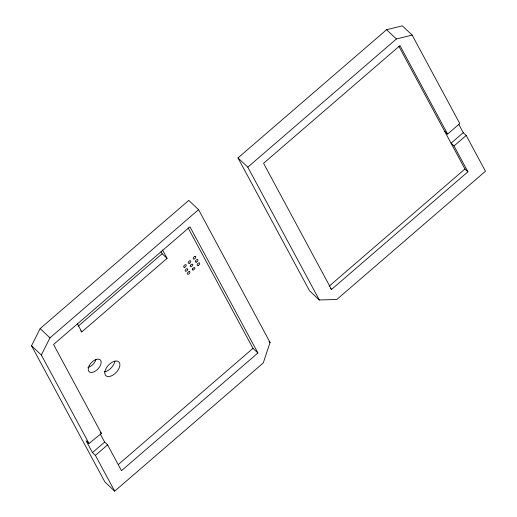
<?xml version="1.0" encoding="UTF-8"?>
<svg xmlns="http://www.w3.org/2000/svg" width="517" height="517" viewBox="0 0 517 517"><rect width="100%" height="100%" fill="white"/><g stroke="black" fill="none" stroke-linecap="round" stroke-linejoin="round"><path stroke-width="0.78" d="M114.923 361.15L114.877 361.396A9.487 5.306 -46.7 0 1 104.382 371.897M270.081 342.474L263.263 362.947L114.671 491.15L104.848 481.902L31.543 345.763L40.145 328.612L188.737 200.409L198.567 209.656L270.081 342.474L268.924 341.388M100.285 434.009L104.641 442.093L107.588 444.866L121.489 470.683L257.899 352.982L189.959 226.808L53.548 344.503L101.422 433.414L89.008 443.489L41.366 355.011L49.975 337.859L198.567 209.656M89.176 365.771A8.136 4.55 -46.7 0 1 100.408 360A8.136 4.55 -46.7 0 1 94.501 371.6A8.136 4.55 -46.7 0 1 89.176 365.771L89.254 365.622M458.728 124.3L463.245 132.688L466.198 135.46L485.457 171.237L336.864 299.44L319.325 299.989L309.496 290.741L237.982 157.924L386.574 29.715L402.329 25.85L412.152 35.098L459.794 123.576L447.619 134.084L444.665 131.312M319.325 299.989L247.805 167.172L396.397 38.969L412.152 35.098M78.119 326.246L162.157 253.737L161.026 251.643M80.717 330.893L81.809 331.92L167.069 258.364L162.551 249.976M114.671 491.15L95.406 455.374L92.459 452.601L104.641 442.093M463.245 132.688L451.07 143.196L454.016 145.968L467.917 171.786L331.5 289.481L330.518 288.557M95.406 455.374L107.588 444.866M454.016 145.968L466.198 135.46M118.399 464.479L252.987 348.361L188.104 227.855M329.161 286.179L464.964 169.007L398.93 46.375M386.574 29.715L396.397 38.969M464.964 169.007L467.917 171.786M237.982 157.924L247.805 167.172M162.157 253.737L167.069 258.364M252.987 348.361L257.899 352.982M40.145 328.612L49.975 337.859M31.543 345.763L41.366 355.011M100.44 432.49L101.422 433.414M89.008 443.489L86.061 440.717L92.459 452.601M447.619 134.084L399.977 45.606L263.56 163.301L331.5 289.481M77.291 323.532L81.809 331.92M95.994 359.451A8.136 4.55 -46.7 0 1 87.916 367.639M187.749 269.131L187.632 269.777A1.629 0.911 -46.7 0 1 185.39 271.16L185.235 270.986A1.629 0.911 -46.7 0 1 186.676 268.685L187.749 269.131M104.945 371.581L104.886 371.794A9.487 5.306 -46.7 0 0 111.065 376.04A9.487 5.306 -46.7 0 0 119.789 366.017L119.834 365.777A9.487 5.306 -46.7 0 0 113.656 361.525A9.487 5.306 -46.7 0 0 104.932 371.549L104.945 371.581M192.408 268.924L192.305 269.26A1.629 0.911 -46.7 0 0 194.03 269.596L194.327 269.299A1.629 0.911 -46.7 0 0 194.127 267.438L192.408 268.924M190.579 265.15L190.385 265.499A1.629 0.911 -46.7 0 0 190.314 266.41L190.96 266.727L192.253 265.964A1.629 0.911 -46.7 0 0 192.776 264.368L191.813 264.129L190.579 265.15M195.012 256.477L194.689 256.568A1.629 0.911 -46.7 0 0 193.229 258.138A1.629 0.911 -46.7 0 0 193.92 259.14L194.243 259.056A1.629 0.911 -46.7 0 0 195.704 257.479A1.629 0.911 -46.7 0 0 195.012 256.477M189.17 271.638L188.847 271.722A1.629 0.911 -46.7 0 0 187.387 273.299A1.629 0.911 -46.7 0 0 188.078 274.301L188.401 274.217A1.629 0.911 -46.7 0 0 189.862 272.64A1.629 0.911 -46.7 0 0 189.17 271.638M196.454 262.074A1.629 0.911 -46.7 0 0 197.837 259.773A1.629 0.911 -46.7 0 0 195.613 260.691A1.629 0.911 -46.7 0 0 196.454 262.074M198.185 265.421A1.629 0.911 -46.7 0 0 199.62 263.127A1.629 0.911 -46.7 0 0 197.41 263.987A1.629 0.911 -46.7 0 0 198.185 265.421M189.319 263.243A1.629 0.911 -46.7 0 0 190.708 260.936A1.629 0.911 -46.7 0 0 188.485 261.861A1.629 0.911 -46.7 0 0 189.319 263.243M184.724 267.244A1.629 0.911 -46.7 0 0 186.165 264.95A1.629 0.911 -46.7 0 0 183.949 265.809A1.629 0.911 -46.7 0 0 184.724 267.244"/></g></svg>
